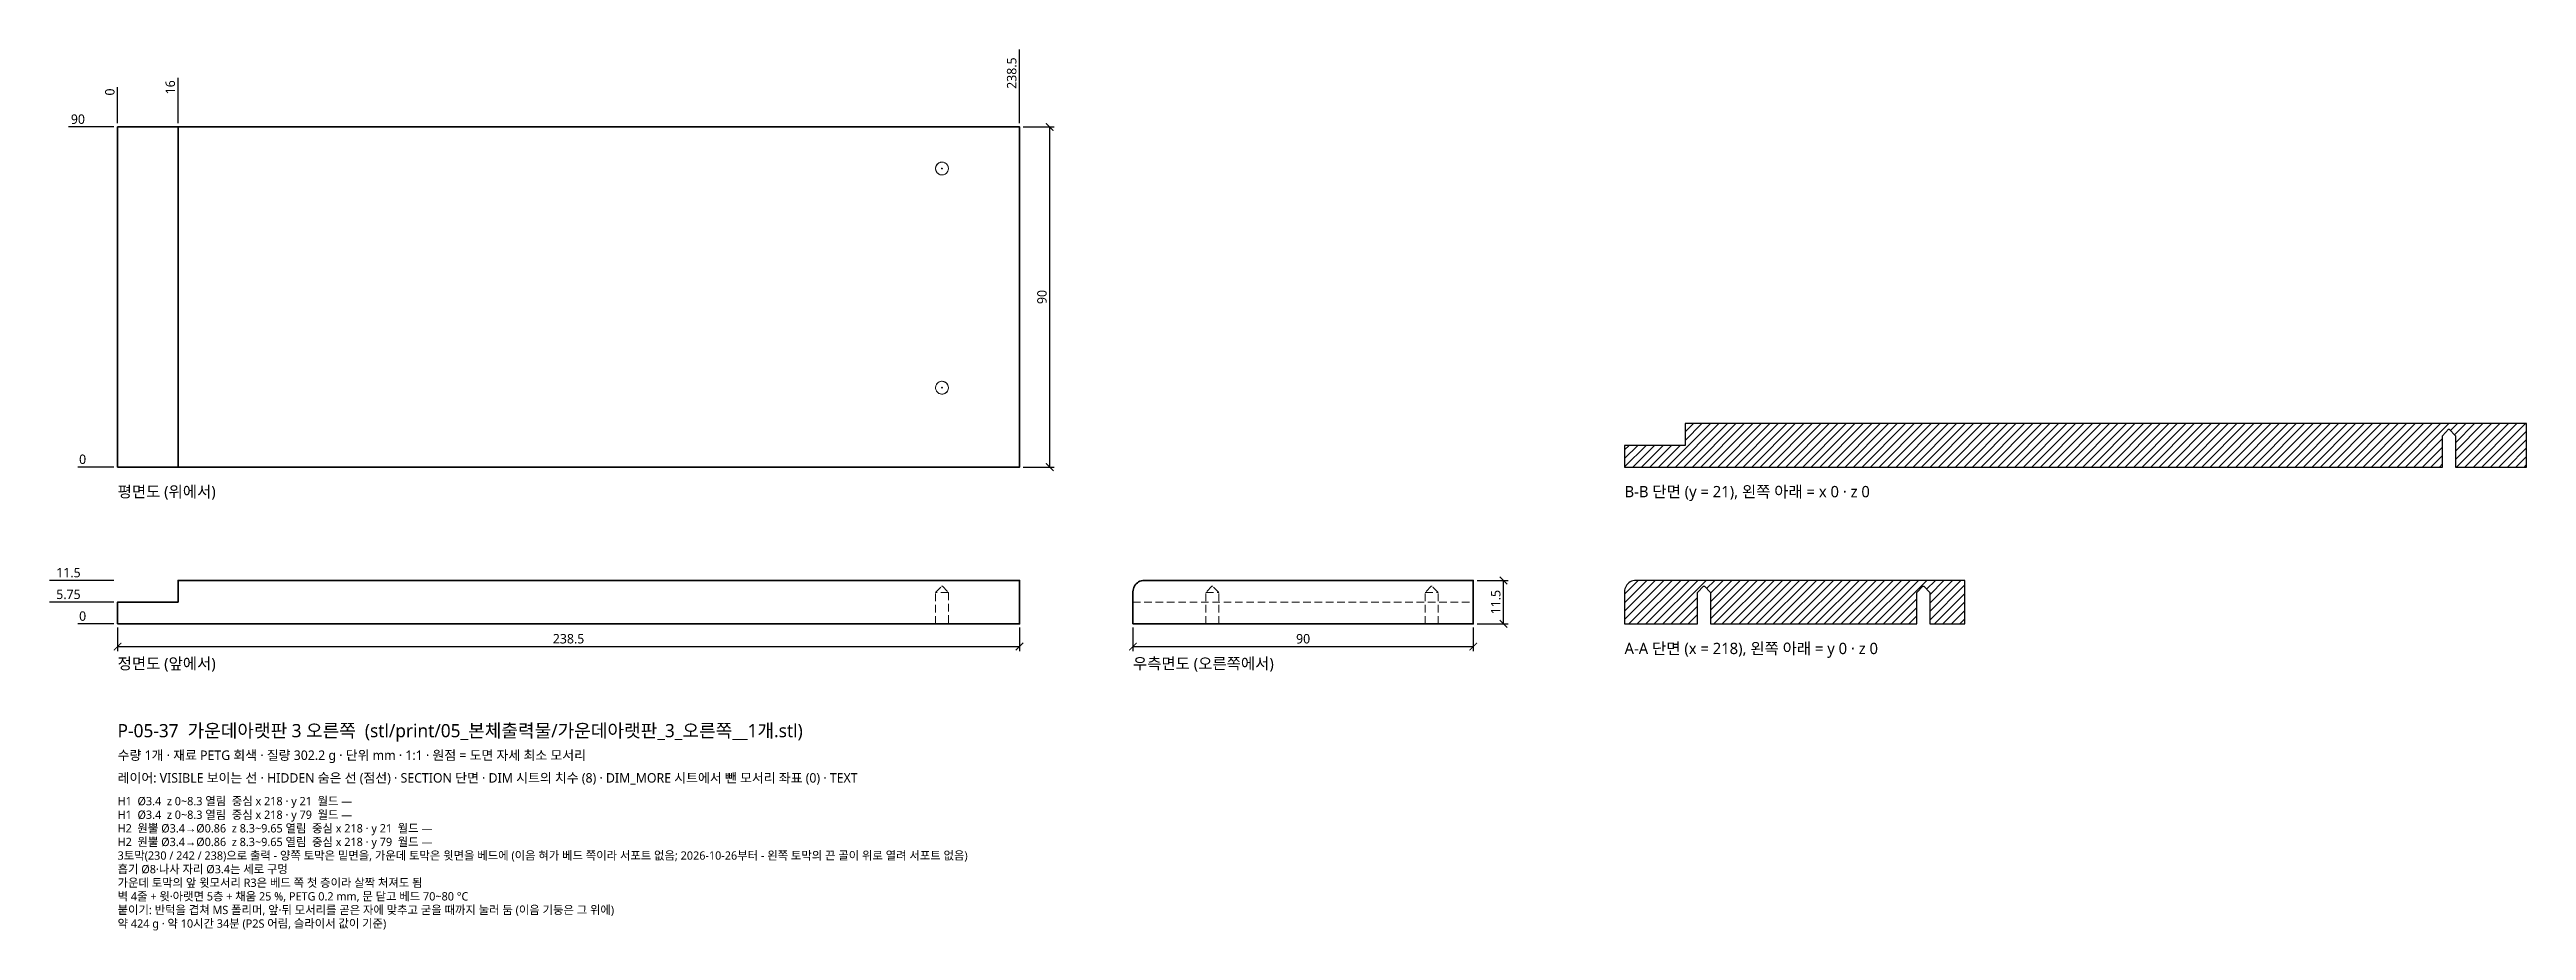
# Model space of a CAD drawing. Header units: millimetres. Extents: x -18 to 637, y -81 to 152.
import ezdxf

# ---------------------------------------------------------------- set-up
doc = ezdxf.new("R2010")
doc.units = ezdxf.units.MM
doc.linetypes.add('HIDDEN', pattern=[3, 2, -1])
for name, color, linetype, lineweight in [('DIM', 4, 'CONTINUOUS', 13), ('HIDDEN', 8, 'HIDDEN', 18), ('SECTION', 5, 'CONTINUOUS', 25), ('TEXT', 7, 'CONTINUOUS', 18), ('VISIBLE', 7, 'CONTINUOUS', 35)]:
    doc.layers.add(name, color=color, linetype=linetype, lineweight=lineweight)
doc.styles.add('KR', font='malgun.ttf')
doc.dimstyles.new('TOCCATA', dxfattribs={"dimtxt": 2.5, "dimasz": 2, "dimexe": 1.2, "dimexo": 1, "dimgap": 0.8, "dimtad": 1, "dimdsep": 46, "dimtxsty": 'KR', "dimblk": 'ARCHTICK', "dimcen": 2.5, "dimazin": 3, "dimtfac": 0.5, "dimtmove": 2, "dimatfit": 3})

# ---------------------------------------------------------------- blocks, each defined once
blk = doc.blocks.new('_ARCHTICK')
at = {"color": 0, "linetype": 'BYBLOCK', "const_width": 0.15}
blk.add_lwpolyline([(-0.5, -0.5), (0.5, 0.5)], dxfattribs=at)

msp = doc.modelspace()

# ---------------------------------------------------------------- hatches: boundary and pattern name
at = {"layer": 'SECTION'}
h = msp.add_hatch(dxfattribs=at)
h.set_pattern_fill('ANSI31', scale=0.5)
h.paths.add_polyline_path([(614.809, 49.8), (614.8, 49.8), (616.4, 51.5), (616.6, 51.5), (618.2, 49.8), (618.2, 41.5), (637, 41.5), (637, 53), (414.5, 53), (414.5, 47.25), (398.5, 47.25), (398.5, 41.5), (614.809, 41.5)])
h = msp.add_hatch(dxfattribs=at)
h.set_pattern_fill('ANSI31', scale=0.5)
h.paths.add_polyline_path([(417.807, 8.3), (417.8, 8.3), (419.4, 10), (419.6, 10), (421.2, 8.3), (421.193, 8.3), (421.193, 0), (475.807, 0), (475.807, 8.3), (475.8, 8.3), (477.4, 10), (477.6, 10), (479.2, 8.3), (479.193, 8.3), (479.193, 0), (488.5, 0), (488.5, 11.5), (401.39, 11.5), (401.108, 11.474), (400.724, 11.398), (400.352, 11.272), (400, 11.098), (399.674, 10.88), (399.379, 10.621), (399.12, 10.326), (398.902, 10), (398.728, 9.648), (398.602, 9.276), (398.526, 8.892), (398.5, 8.5), (398.5, 0), (417.807, 0)])

# ---------------------------------------------------------------- linework, layer by layer
at = {"layer": 'HIDDEN'}
for points in [[(216.347, 120.14), (216.3, 120.5), (216.347, 120.86)], [(216.309, 120.672), (216.378, 121.009)], [(216.309, 120.672), (216.347, 120.86)], [(216.309, 120.328), (216.309, 120.672)], [(216.309, 120.328), (216.378, 119.991)], [(216.309, 120.328), (216.347, 120.14)], [(216.347, 120.86), (216.358, 120.94), (216.37, 120.968)], [(216.347, 120.14), (216.358, 120.06)], [(216.518, 119.673), (216.363, 120.048)], [(216.37, 120.968), (216.523, 121.338)], [(216.378, 121.009), (216.37, 120.968)], [(216.37, 120.032), (216.378, 119.991), (216.514, 119.675)], [(216.378, 121.009), (216.514, 121.325)], [(216.514, 121.325), (216.71, 121.607)], [(216.514, 121.325), (216.563, 121.396)], [(216.523, 121.338), (216.514, 121.325)], [(216.514, 119.675), (216.713, 119.388)], [(216.514, 119.675), (216.523, 119.662)], [(216.523, 121.338), (216.563, 121.396)], [(216.523, 121.338), (216.563, 121.396)], [(216.523, 119.662), (216.563, 119.604)], [(216.523, 119.662), (216.563, 119.604)], [(216.563, 121.396), (216.766, 121.66)], [(216.563, 121.396), (216.71, 121.607)], [(216.563, 119.604), (216.766, 119.34)], [(216.71, 121.607), (216.959, 121.844)], [(216.71, 121.607), (216.766, 121.66)], [(216.766, 121.66), (216.798, 121.702), (216.859, 121.749)], [(216.766, 119.34), (216.959, 119.156)], [(216.766, 119.34), (216.798, 119.298), (216.859, 119.251)], [(216.859, 121.749), (217.087, 121.924)], [(216.959, 121.844), (216.859, 121.749)], [(216.959, 119.156), (216.859, 119.251)], [(216.859, 119.251), (217.15, 119.028), (217.194, 119.01)], [(216.959, 121.844), (217.251, 122.026)], [(216.959, 119.156), (217.251, 118.974)], [(216.959, 119.156), (217.194, 119.009)], [(217.087, 121.924), (217.15, 121.972), (217.194, 121.99)], [(217.087, 121.924), (217.194, 121.99)], [(217.194, 121.99), (217.526, 122.128)], [(217.251, 122.026), (217.194, 121.99)], [(217.251, 118.974), (217.194, 119.01)], [(217.194, 119.01), (217.526, 118.872)], [(217.251, 122.026), (217.574, 122.146)], [(217.251, 122.026), (217.526, 122.128)], [(217.251, 118.974), (217.574, 118.854)], [(217.251, 118.974), (217.526, 118.872)], [(217.526, 122.128), (217.566, 122.143)], [(217.526, 122.128), (217.566, 122.143)], [(217.526, 118.872), (217.566, 118.857)], [(217.566, 122.143), (217.964, 122.195)], [(217.574, 122.146), (217.566, 122.143)], [(217.574, 118.854), (217.566, 118.857)], [(217.566, 118.857), (217.964, 118.805)], [(217.574, 122.146), (217.914, 122.198)], [(217.574, 118.854), (217.914, 118.802), (217.964, 118.805)], [(217.964, 122.195), (217.914, 122.198)], [(217.964, 122.195), (217.914, 122.198)], [(217.914, 122.198), (218.257, 122.18)], [(217.914, 118.802), (218.257, 118.82)], [(217.964, 122.195), (218, 122.2), (218.44, 122.142), (218.779, 122.002)], [(217.964, 118.805), (218, 118.8), (218.44, 118.858), (218.779, 118.998)], [(217.964, 118.805), (218.257, 118.82)], [(217.964, 118.805), (218.081, 118.811)], [(218.257, 122.18), (218.37, 122.151)], [(218.257, 122.18), (218.59, 122.094)], [(218.257, 118.82), (218.591, 118.906)], [(218.257, 118.82), (218.37, 118.849)], [(218.59, 122.094), (218.779, 122.002)], [(218.59, 122.094), (218.899, 121.943), (219.17, 121.733)], [(218.591, 118.906), (218.899, 119.057)], [(218.591, 118.906), (218.779, 118.998)], [(218.779, 122.002), (218.85, 121.972), (218.869, 121.957)], [(218.779, 122.002), (218.869, 121.957)], [(218.779, 118.998), (218.899, 119.057)], [(218.779, 118.998), (218.85, 119.028), (218.869, 119.043)], [(218.779, 118.998), (218.869, 119.043)], [(218.869, 121.957), (219.187, 121.713)], [(218.869, 119.043), (219.187, 119.287)], [(218.899, 119.057), (219.171, 119.268)], [(219.187, 121.713), (219.17, 121.733)], [(219.17, 121.733), (219.397, 121.47)], [(219.171, 119.268), (219.395, 119.529)], [(219.187, 119.287), (219.171, 119.268)], [(219.187, 121.713), (219.202, 121.702), (219.437, 121.396)], [(219.187, 119.287), (219.202, 119.298), (219.437, 119.604)], [(219.187, 119.287), (219.395, 119.529)], [(219.395, 119.529), (219.562, 119.83)], [(219.395, 119.529), (219.437, 119.604)], [(219.437, 121.396), (219.561, 121.173), (219.668, 120.835)], [(219.437, 121.396), (219.472, 121.35)], [(219.437, 119.604), (219.562, 119.829), (219.665, 120.158)], [(219.437, 119.604), (219.472, 119.65), (219.501, 119.719)], [(219.496, 121.294), (219.467, 121.362)], [(219.5, 119.718), (219.643, 120.061), (219.648, 120.101)], [(219.613, 121.011), (219.503, 121.277)], [(219.645, 120.932), (219.614, 121.007)], [(219.699, 120.506), (219.643, 120.934)], [(219.648, 120.101), (219.665, 120.158), (219.7, 120.5)], [(219.648, 120.101), (219.7, 120.5)], [(219.7, 120.5), (219.665, 120.842)], [(216.306, 62.454), (216.297, 62.521)], [(216.3, 62.5), (216.309, 62.566)], [(216.309, 62.672), (216.308, 62.329), (216.378, 61.991)], [(216.309, 62.672), (216.378, 63.009)], [(216.309, 62.571), (216.357, 62.936)], [(216.309, 62.672), (216.347, 62.86)], [(216.359, 62.054), (216.311, 62.419)], [(216.358, 62.94), (216.37, 62.968)], [(216.37, 62.032), (216.358, 62.06)], [(216.37, 62.968), (216.523, 63.338)], [(216.378, 63.009), (216.37, 62.968)], [(216.378, 61.991), (216.37, 62.032)], [(216.37, 62.032), (216.523, 61.662)], [(216.378, 63.009), (216.514, 63.325)], [(216.378, 61.991), (216.514, 61.675), (216.523, 61.662)], [(216.514, 63.325), (216.71, 63.607)], [(216.514, 63.325), (216.563, 63.396)], [(216.523, 63.338), (216.514, 63.325)], [(216.523, 61.662), (216.515, 61.674)], [(216.523, 63.338), (216.563, 63.396)], [(216.523, 63.338), (216.563, 63.396)], [(216.523, 61.662), (216.563, 61.604)], [(216.523, 61.662), (216.563, 61.604)], [(216.563, 63.396), (216.798, 63.702), (216.859, 63.749)], [(216.563, 63.396), (216.71, 63.607)], [(216.563, 61.604), (216.798, 61.298), (216.859, 61.251)], [(216.959, 61.156), (216.709, 61.394)], [(216.71, 63.607), (216.959, 63.844)], [(216.71, 63.607), (216.859, 63.749)], [(216.859, 63.749), (217.15, 63.972), (217.194, 63.99)], [(216.859, 63.749), (216.959, 63.844)], [(216.959, 61.156), (216.859, 61.251)], [(216.859, 61.251), (217.087, 61.076)], [(216.959, 63.844), (217.251, 64.026)], [(216.959, 63.844), (217.194, 63.991)], [(216.959, 61.156), (217.251, 60.974)], [(217.087, 61.076), (217.15, 61.028), (217.194, 61.01)], [(217.087, 61.076), (217.194, 61.01)], [(217.194, 63.99), (217.526, 64.128)], [(217.251, 64.026), (217.194, 63.99)], [(217.251, 60.974), (217.194, 61.01)], [(217.194, 61.01), (217.526, 60.872)], [(217.251, 64.026), (217.574, 64.146)], [(217.251, 60.974), (217.574, 60.854)], [(217.526, 64.128), (217.566, 64.143)], [(217.526, 64.128), (217.566, 64.143)], [(217.526, 60.872), (217.566, 60.857)], [(217.526, 60.872), (217.566, 60.857)], [(217.566, 64.143), (218, 64.2), (218.081, 64.189)], [(217.566, 64.143), (217.914, 64.198)], [(217.566, 60.857), (218, 60.8), (218.44, 60.858), (218.498, 60.882)], [(217.566, 60.857), (217.914, 60.802), (218.257, 60.82)], [(217.914, 64.198), (218.081, 64.189)], [(217.914, 64.198), (218.257, 64.18)], [(218.081, 64.189), (218.44, 64.142), (218.498, 64.118)], [(218.257, 64.18), (218.37, 64.151)], [(218.257, 64.18), (218.59, 64.094)], [(218.257, 60.82), (218.59, 60.906)], [(218.257, 60.82), (218.37, 60.849)], [(218.59, 64.094), (218.498, 64.118)], [(218.498, 64.118), (218.779, 64.002)], [(218.498, 60.882), (218.779, 60.998)], [(218.59, 60.906), (218.498, 60.882)], [(218.59, 64.094), (218.779, 64.002)], [(218.59, 64.094), (218.899, 63.943)], [(218.59, 60.906), (218.899, 61.057)], [(218.59, 60.906), (218.779, 60.998)], [(218.779, 64.002), (218.85, 63.972), (218.869, 63.957)], [(218.779, 64.002), (218.869, 63.957)], [(218.779, 60.998), (218.85, 61.028), (218.869, 61.043)], [(218.779, 60.998), (218.869, 61.043)], [(218.899, 63.943), (218.869, 63.957)], [(218.869, 63.957), (219.187, 63.713)], [(218.869, 61.043), (219.187, 61.287)], [(218.899, 61.057), (218.869, 61.043)], [(218.899, 63.943), (219.171, 63.732)], [(218.899, 61.057), (219.171, 61.268)], [(219.187, 63.713), (219.171, 63.732)], [(219.171, 63.732), (219.395, 63.472)], [(219.171, 61.268), (219.395, 61.529)], [(219.187, 61.287), (219.171, 61.268)], [(219.187, 63.713), (219.202, 63.702), (219.244, 63.647)], [(219.187, 63.713), (219.244, 63.647)], [(219.187, 61.287), (219.395, 61.529)], [(219.187, 61.287), (219.202, 61.298), (219.244, 61.353)], [(219.187, 61.287), (219.244, 61.353)], [(219.395, 63.472), (219.244, 63.647)], [(219.244, 63.647), (219.437, 63.396)], [(219.244, 61.353), (219.437, 61.604)], [(219.395, 63.472), (219.437, 63.396)], [(219.395, 63.472), (219.562, 63.171), (219.665, 62.841)], [(219.395, 61.529), (219.563, 61.83)], [(219.395, 61.529), (219.437, 61.604)], [(219.437, 63.396), (219.472, 63.35), (219.642, 62.94)], [(219.437, 61.604), (219.472, 61.65), (219.642, 62.06)], [(219.437, 61.604), (219.562, 61.829)], [(219.561, 61.827), (219.666, 62.162)], [(219.642, 62.06), (219.7, 62.5)], [(219.699, 62.506), (219.643, 62.934)], [(219.7, 62.5), (219.665, 62.842), (219.648, 62.899)], [(219.7, 62.5), (219.665, 62.158)], [(219.7, 8.3), (216.3, 8.3), (217.9, 10), (218.1, 10), (219.7, 8.3)], [(216.309, 0), (216.309, 8.3)], [(219.7, 8.3), (219.7, 0)], [(287.8, 8.3), (291.2, 8.3), (289.6, 10), (289.4, 10), (287.8, 8.3)], [(287.802, 0), (287.802, 8.3)], [(291.198, 0), (291.198, 8.3)], [(345.8, 8.3), (349.2, 8.3), (347.6, 10), (347.4, 10), (345.8, 8.3)], [(345.802, 0), (345.802, 8.3)], [(349.198, 0), (349.198, 8.3)], [(268.5, 5.75), (358.5, 5.75)]]:
    msp.add_lwpolyline(points, dxfattribs=at)
for centre in [(218, 120.5), (218, 62.5)]:
    msp.add_circle(centre, 0.1, dxfattribs=at)
at = {"layer": 'SECTION'}
for points in [[(614.809, 49.8), (614.8, 49.8), (616.4, 51.5), (616.6, 51.5), (618.2, 49.8), (618.2, 41.5), (637, 41.5), (637, 53), (414.5, 53), (414.5, 47.25), (398.5, 47.25), (398.5, 41.5), (614.809, 41.5)], [(417.807, 8.3), (417.8, 8.3), (419.4, 10), (419.6, 10), (421.2, 8.3), (421.193, 8.3), (421.193, 0), (475.807, 0), (475.807, 8.3), (475.8, 8.3), (477.4, 10), (477.6, 10), (479.2, 8.3), (479.193, 8.3), (479.193, 0), (488.5, 0), (488.5, 11.5), (401.39, 11.5), (401.108, 11.474), (400.724, 11.398), (400.352, 11.272), (400, 11.098), (399.674, 10.88), (399.379, 10.621), (399.12, 10.326), (398.902, 10), (398.728, 9.648), (398.602, 9.276), (398.526, 8.892), (398.5, 8.5), (398.5, 0), (417.807, 0)]]:
    msp.add_lwpolyline(points, close=True, dxfattribs=at)
at = {"layer": 'VISIBLE'}
for points in [[(0, 41.5), (0, 131.5), (238.5, 131.5), (238.5, 41.5), (0, 41.5)], [(16, 41.5), (16, 131.5)], [(0, 0), (0, 5.75), (16, 5.75), (16, 11.5), (238.5, 11.5), (238.5, 0), (0, 0)], [(268.5, 0), (268.5, 8.5), (268.526, 8.892), (268.602, 9.276), (268.728, 9.648), (268.902, 10), (269.12, 10.326), (269.379, 10.621), (269.674, 10.88), (270, 11.098), (270.352, 11.272), (270.724, 11.398), (271.108, 11.474), (271.39, 11.5), (358.5, 11.5), (358.5, 0), (268.5, 0)]]:
    msp.add_lwpolyline(points, dxfattribs=at)

# ---------------------------------------------------------------- texts
at = {"layer": 'TEXT', "style": 'KR'}
for s, height, p in [('평면도 (위에서)', 3, (0, 33.5)), ('B-B 단면 (y = 21), 왼쪽 아래 = x 0 · z 0', 3, (398.5, 33.5)), ('A-A 단면 (x = 218), 왼쪽 아래 = y 0 · z 0', 3, (398.5, -8)), ('정면도 (앞에서)', 3, (0, -12)), ('우측면도 (오른쪽에서)', 3, (268.5, -12)), ('P-05-37  가운데아랫판 3 오른쪽  (stl/print/05_본체출력물/가운데아랫판_3_오른쪽__1개.stl)', 3.5, (0, -30)), ('수량 1개 · 재료 PETG 회색 · 질량 302.2 g · 단위 mm · 1:1 · 원점 = 도면 자세 최소 모서리', 2.5, (0, -36)), ('레이어: VISIBLE 보이는 선 · HIDDEN 숨은 선 (점선) · SECTION 단면 · DIM 시트의 치수 (8) · DIM_MORE 시트에서 뺀 모서리 좌표 (0) · TEXT', 2.5, (0, -42)), ('H1  Ø3.4  z 0~8.3 열림  중심 x 218 · y 21  월드 —', 2.2, (0, -48)), ('H1  Ø3.4  z 0~8.3 열림  중심 x 218 · y 79  월드 —', 2.2, (0, -51.6)), ('H2  원뿔 Ø3.4→Ø0.86  z 8.3~9.65 열림  중심 x 218 · y 21  월드 —', 2.2, (0, -55.2)), ('H2  원뿔 Ø3.4→Ø0.86  z 8.3~9.65 열림  중심 x 218 · y 79  월드 —', 2.2, (0, -58.8)), ('3토막(230 / 242 / 238)으로 출력 - 양쪽 토막은 밑면을, 가운데 토막은 윗면을 베드에 (이음 혀가 베드 쪽이라 서포트 없음; 2026-10-26부터 - 왼쪽 토막의 끈 골이 위로 열려 서포트 없음)', 2.2, (0, -62.4)), ('흡기 Ø8·나사 자리 Ø3.4는 세로 구멍', 2.2, (0, -66)), ('가운데 토막의 앞 윗모서리 R3은 베드 쪽 첫 층이라 살짝 처져도 됨', 2.2, (0, -69.6)), ('벽 4줄 + 윗·아랫면 5층 + 채움 25 %, PETG 0.2 mm, 문 닫고 베드 70~80 °C', 2.2, (0, -73.2)), ('붙이기: 반턱을 겹쳐 MS 폴리머, 앞·뒤 모서리를 곧은 자에 맞추고 굳을 때까지 눌러 둠 (이음 기둥은 그 위에)', 2.2, (0, -76.8)), ('약 424 g · 약 10시간 34분 (P2S 어림, 슬라이서 값이 기준)', 2.2, (0, -80.4))]:
    msp.add_text(s, height=height, dxfattribs=at).set_placement(p)

# ---------------------------------------------------------------- dimensions: what is measured, and where the dimension line sits
at = {"layer": 'DIM'}
for feature_location, offset, dtype, origin in [((238.5, 131.5), (0, 8), 1, (0, 41.5)), ((16, 131.5), (0, 8), 1, (0, 41.5)), ((0, 131.5), (0, 8), 1, (0, 41.5)), ((0, 131.5), (-8, 0), 0, (0, 41.5)), ((0, 41.5), (-8, 0), 0, (0, 41.5)), ((0, 11.5), (-8, 0), 0, (0, 0)), ((0, 5.75), (-8, 0), 0, (0, 0)), ((0, 0), (-8, 0), 0, (0, 0))]:
    msp.add_ordinate_dim(feature_location=feature_location, offset=offset, dtype=dtype, origin=origin, dimstyle='TOCCATA', dxfattribs=at).render()
for base, p1, p2 in [((246.5, 41.5), (238.5, 41.5), (238.5, 131.5)), ((366.5, 0), (358.5, 0), (358.5, 11.5))]:
    msp.add_linear_dim(base=base, p1=p1, p2=p2, angle=90, dimstyle='TOCCATA', dxfattribs=at).render()
for base, p1, p2 in [((0, -6), (0, 0), (238.5, 0)), ((268.5, -6), (268.5, 0), (358.5, 0))]:
    msp.add_linear_dim(base=base, p1=p1, p2=p2, dimstyle='TOCCATA', dxfattribs=at).render()

doc.saveas('drawing.dxf')
